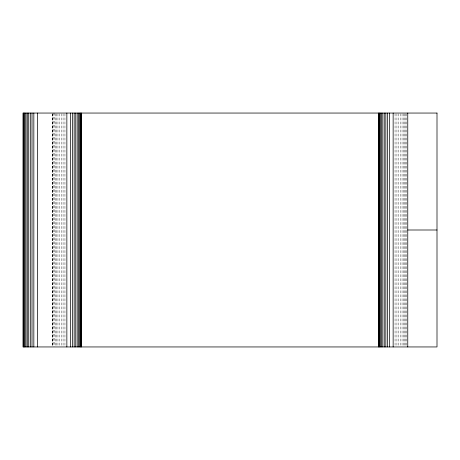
<?xml version="1.0" encoding="UTF-8"?>
<svg xmlns="http://www.w3.org/2000/svg" width="460" height="460" viewBox="0 0 460 460"><rect width="100%" height="100%" fill="white"/><g stroke="black" fill="none" stroke-linecap="round" stroke-linejoin="round"><path stroke-width="0.34" stroke-dasharray="2.3 1.72" d="M406.651 113.769L406.651 346.23M405.806 113.769L405.806 346.23M404.742 113.769L404.742 346.23M403.483 113.769L403.483 346.23M402.046 113.769L402.046 346.23M400.453 113.769L400.453 346.23M398.739 113.769L398.739 346.23M396.928 113.769L396.928 346.23M395.054 113.769L395.054 346.23M64.946 113.769L64.946 346.23M63.072 113.769L63.072 346.23M61.261 113.769L61.261 346.23M59.547 113.769L59.547 346.23M57.954 113.769L57.954 346.23M56.517 113.769L56.517 346.23M55.257 113.769L55.257 346.23M54.194 113.051L54.194 346.23M53.348 113.051L53.348 346.23M52.733 113.769L52.733 346.23M52.359 113.769L52.359 346.23M52.239 113.769L52.239 346.23"/><path stroke-width="0.69" d="M407.761 230L437 230M407.761 113.051L407.761 346.949M393.145 113.051L393.145 346.949M389.361 113.051L389.361 346.949M387.55 113.051L387.55 346.949M385.836 113.051L385.836 346.949M384.244 113.051L384.244 346.949M382.806 113.051L382.806 346.949M381.547 113.051L381.547 346.949M380.483 113.051L380.483 346.949M379.638 113.051L379.638 346.949M379.023 113.051L379.023 346.949M378.528 113.051L378.528 346.949M81.472 113.051L81.472 346.949M80.977 113.051L80.977 346.949M80.362 113.051L80.362 346.949M79.517 113.051L79.517 346.949M78.453 113.051L78.453 346.949M77.194 113.051L77.194 346.949M75.756 113.051L75.756 346.949M74.163 113.051L74.163 346.949M72.45 113.051L72.45 346.949M70.639 113.051L70.639 346.949M66.855 113.051L66.855 346.949M37.616 113.051L37.616 346.949M33.833 113.051L33.833 346.949M32.022 113.051L32.022 346.949M30.308 113.051L30.308 346.949M28.721 113.051L28.721 346.949M27.284 113.051L27.284 346.949M26.019 113.051L26.019 346.949M24.961 113.051L24.961 346.949M24.115 113.051L24.115 346.949M23.5 113.051L23.5 346.949M437 113.051L23 113.051L23 346.949L437 346.949L437 113.051"/></g></svg>
